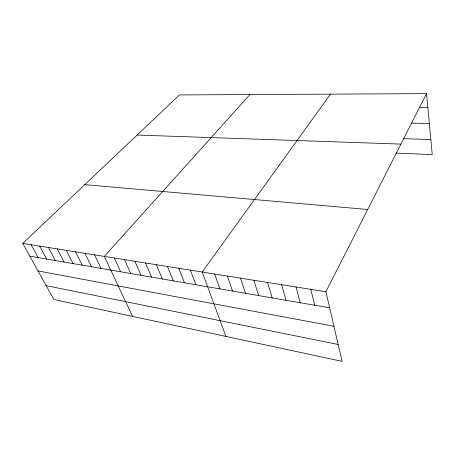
<?xml version="1.0" encoding="UTF-8"?>
<svg xmlns="http://www.w3.org/2000/svg" width="455" height="455" viewBox="0 0 455 455"><rect width="100%" height="100%" fill="white"/><g stroke="black" fill="none" stroke-linecap="round" stroke-linejoin="round"><path stroke-width="0.68" d="M325.911 291.763L426.545 93.633L179.469 94.93L22.75 243.402L53.866 299.492L342.097 361.367L325.911 291.763L22.75 243.402M330.489 94.139L202.196 272.027L225.919 336.421M249.926 94.56L104.309 256.41L132.587 316.39M419.368 107.38L427.837 107.425M411.377 123.157L429.338 123.476M403.431 138.678L430.839 139.497M137.12 135.055L400.918 144.093M396.214 153.09L432.25 154.581L426.545 93.633M84.778 184.639L367.697 209.499M29.814 256.137L329.647 307.819M38.021 270.924L333.936 326.275M46.194 285.655L338.167 344.463M31.133 244.739L38.146 257.57M39.676 246.104L46.632 259.031M48.384 247.492L55.271 260.522M57.256 248.908L64.081 262.04M66.299 250.347L73.062 263.587M75.519 251.82L82.213 265.168M84.926 253.321L91.54 266.772M94.521 254.851L101.055 268.416M114.296 258.008L120.655 271.794M124.488 259.634L130.756 273.535M134.896 261.289L141.061 275.309M145.52 262.99L151.578 277.123M156.372 264.719L162.321 278.978M167.457 266.488L173.287 280.866M178.787 268.296L184.491 282.8M190.361 270.139L195.934 284.773M214.669 274.018L219.953 288.914M227.432 276.054L232.556 291.086M240.496 278.142L245.455 293.31M253.879 280.274L258.662 295.585M267.586 282.458L272.181 297.917M281.628 284.699L286.024 300.3M296.023 286.997L300.209 302.746M310.776 289.352L314.746 305.254"/></g></svg>
